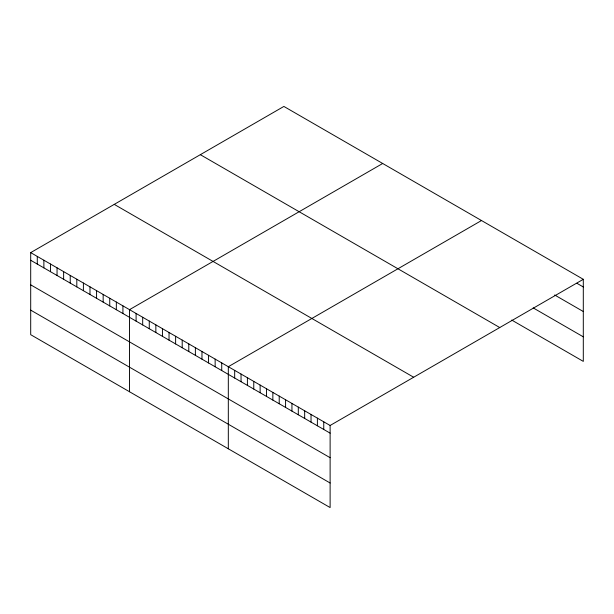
<?xml version="1.0" encoding="UTF-8"?>
<svg xmlns="http://www.w3.org/2000/svg" width="614" height="614" viewBox="0 0 614 614"><rect width="100%" height="100%" fill="white"/><g stroke="black" fill="none" stroke-linecap="round" stroke-linejoin="round"><path stroke-width="0.92" d="M30.7 252.615L330.117 425.479L330.117 507.563L30.7 334.691L30.7 252.615L283.883 106.437L583.3 279.309L583.3 361.385L511.723 320.063M382.691 163.485L129.508 309.663L129.508 391.74M481.499 220.533L228.316 366.704L228.316 448.788M330.117 425.479L583.3 279.309M576.937 283.3L583.3 286.968M554.665 294.996L583.3 311.528M533.198 307.898L583.3 336.833M200.333 154.674L499.75 327.546M114.25 204.378L413.667 377.242M30.7 260.275L330.117 433.139M30.7 284.835L330.117 457.699M30.7 310.131L330.117 483.003M323.755 421.81L323.755 429.47M317.392 418.134L317.392 425.794M311.029 414.458L311.029 422.125M304.667 410.789L304.667 418.449M298.304 407.113L298.304 414.772M291.942 403.444L291.942 411.104M285.579 399.768L285.579 407.427M279.216 396.091L279.216 403.751M272.854 392.423L272.854 400.082M266.491 388.746L266.491 396.406M260.129 385.07L260.129 392.737M253.766 381.401L253.766 389.061M247.404 377.725L247.404 385.385M241.041 374.056L241.041 381.716M234.678 370.38L234.678 378.04M221.731 362.905L221.731 370.564M215.146 359.098L215.146 366.758M208.553 355.299L208.553 362.958M201.968 351.492L201.968 359.152M195.382 347.693L195.382 355.352M188.79 343.886L188.79 351.546M182.204 340.087L182.204 347.747M175.619 336.28L175.619 343.94M169.034 332.481L169.034 340.141M162.441 328.674L162.441 336.334M155.856 324.875L155.856 332.535M149.271 321.068L149.271 328.728M142.686 317.269L142.686 324.929M136.093 313.462L136.093 321.122M122.923 305.856L122.923 313.516M116.338 302.05L116.338 309.717M109.745 298.25L109.745 305.91M103.16 294.444L103.16 302.111M96.575 290.645L96.575 298.304M89.982 286.838L89.982 294.505M83.397 283.039L83.397 290.698M76.811 279.232L76.811 286.899M70.226 275.433L70.226 283.092M63.633 271.626L63.633 279.293M57.048 267.827L57.048 275.486M50.463 264.02L50.463 271.68M43.878 260.221L43.878 267.881M37.285 256.414L37.285 264.074"/></g></svg>
